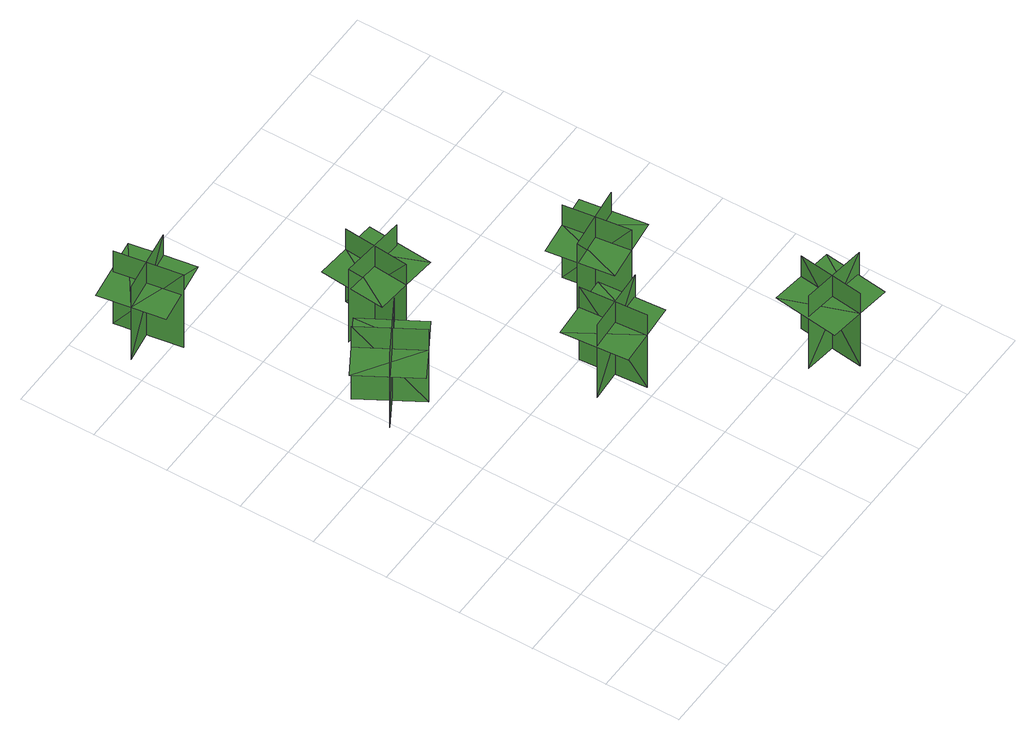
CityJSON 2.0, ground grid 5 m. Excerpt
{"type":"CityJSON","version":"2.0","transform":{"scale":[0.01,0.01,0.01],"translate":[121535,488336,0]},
"CityObjects":{
"tree1":{"type":"SolitaryVegetationObject","geometry":[{"type":"MultiSurface","lod":"1","boundaries":[[[0,1,2]],[[0,2,3]],[[4,5,6]],[[4,6,7]],[[8,9,10]],[[8,10,11]],[[8,11,12]],[[8,12,13]]]}]},
"tree2":{"type":"SolitaryVegetationObject","geometry":[{"type":"MultiSurface","lod":"1","boundaries":[[[14,15,16]],[[14,16,17]],[[18,19,20]],[[18,20,21]],[[22,23,24]],[[22,24,25]],[[22,25,26]],[[22,26,27]]]}]},
"tree3":{"type":"SolitaryVegetationObject","geometry":[{"type":"MultiSurface","lod":"1","boundaries":[[[28,29,30]],[[28,30,31]],[[32,33,34]],[[32,34,35]],[[36,37,38]],[[36,38,39]],[[36,39,40]],[[36,40,41]]]}]},
"tree4":{"type":"SolitaryVegetationObject","geometry":[{"type":"MultiSurface","lod":"1","boundaries":[[[42,43,44]],[[42,44,45]],[[46,47,48]],[[46,48,49]],[[50,51,52]],[[50,52,53]],[[50,53,54]],[[50,54,55]]]}]},
"tree5":{"type":"SolitaryVegetationObject","geometry":[{"type":"MultiSurface","lod":"1","boundaries":[[[56,57,58]],[[56,58,59]],[[60,61,62]],[[60,62,63]],[[64,65,66]],[[64,66,67]],[[64,67,68]],[[64,68,69]]]}]},
"tree6":{"type":"SolitaryVegetationObject","geometry":[{"type":"MultiSurface","lod":"1","boundaries":[[[70,71,72]],[[70,72,73]],[[74,75,76]],[[74,76,77]],[[78,79,80]],[[78,80,81]],[[78,81,82]],[[78,82,83]]]}]}
},
"vertices":[
[480,2119,88],[862,2341,88],[862,2341,703],[480,2119,703],[764,2042,88],[542,2425,88],[542,2425,703],[764,2042,703],[764,2042,530],[956,2153,530],[734,2536,530],[542,2425,530],[351,2314,530],[573,1931,530],
[255,3863,121],[322,3426,121],[322,3426,737],[255,3863,737],[79,3626,121],[517,3694,121],[517,3694,737],[79,3626,737],[79,3626,564],[113,3408,564],[550,3475,564],[517,3694,564],[483,3912,564],[46,3845,564],
[1318,1252,95],[1760,1284,95],[1760,1284,711],[1318,1252,711],[1540,1058,95],[1508,1500,95],[1508,1500,711],[1540,1058,711],[1540,1058,538],[1761,1074,538],[1729,1516,538],[1508,1500,538],[1287,1484,538],[1320,1042,538],
[1333,2633,97],[893,2672,97],[893,2672,713],[1333,2633,713],[1146,2860,97],[1107,2419,97],[1107,2419,713],[1146,2860,713],[1146,2860,540],[925,2879,540],[886,2439,540],[1107,2419,540],[1327,2399,540],[1366,2840,540],
[2164,363,102],[2603,306,102],[2603,306,717],[2164,363,717],[2343,128,102],[2399,567,102],[2399,567,717],[2343,128,717],[2343,128,545],[2562,100,545],[2619,539,545],[2399,567,545],[2180,596,545],[2123,157,545],
[2211,1746,100],[1772,1689,100],[1772,1689,716],[2211,1746,716],[1979,1927,100],[2036,1488,100],[2036,1488,716],[1979,1927,716],[1979,1927,544],[1759,1899,544],[1816,1460,544],[2036,1488,544],[2255,1517,544],[2198,1956,544]
]}
